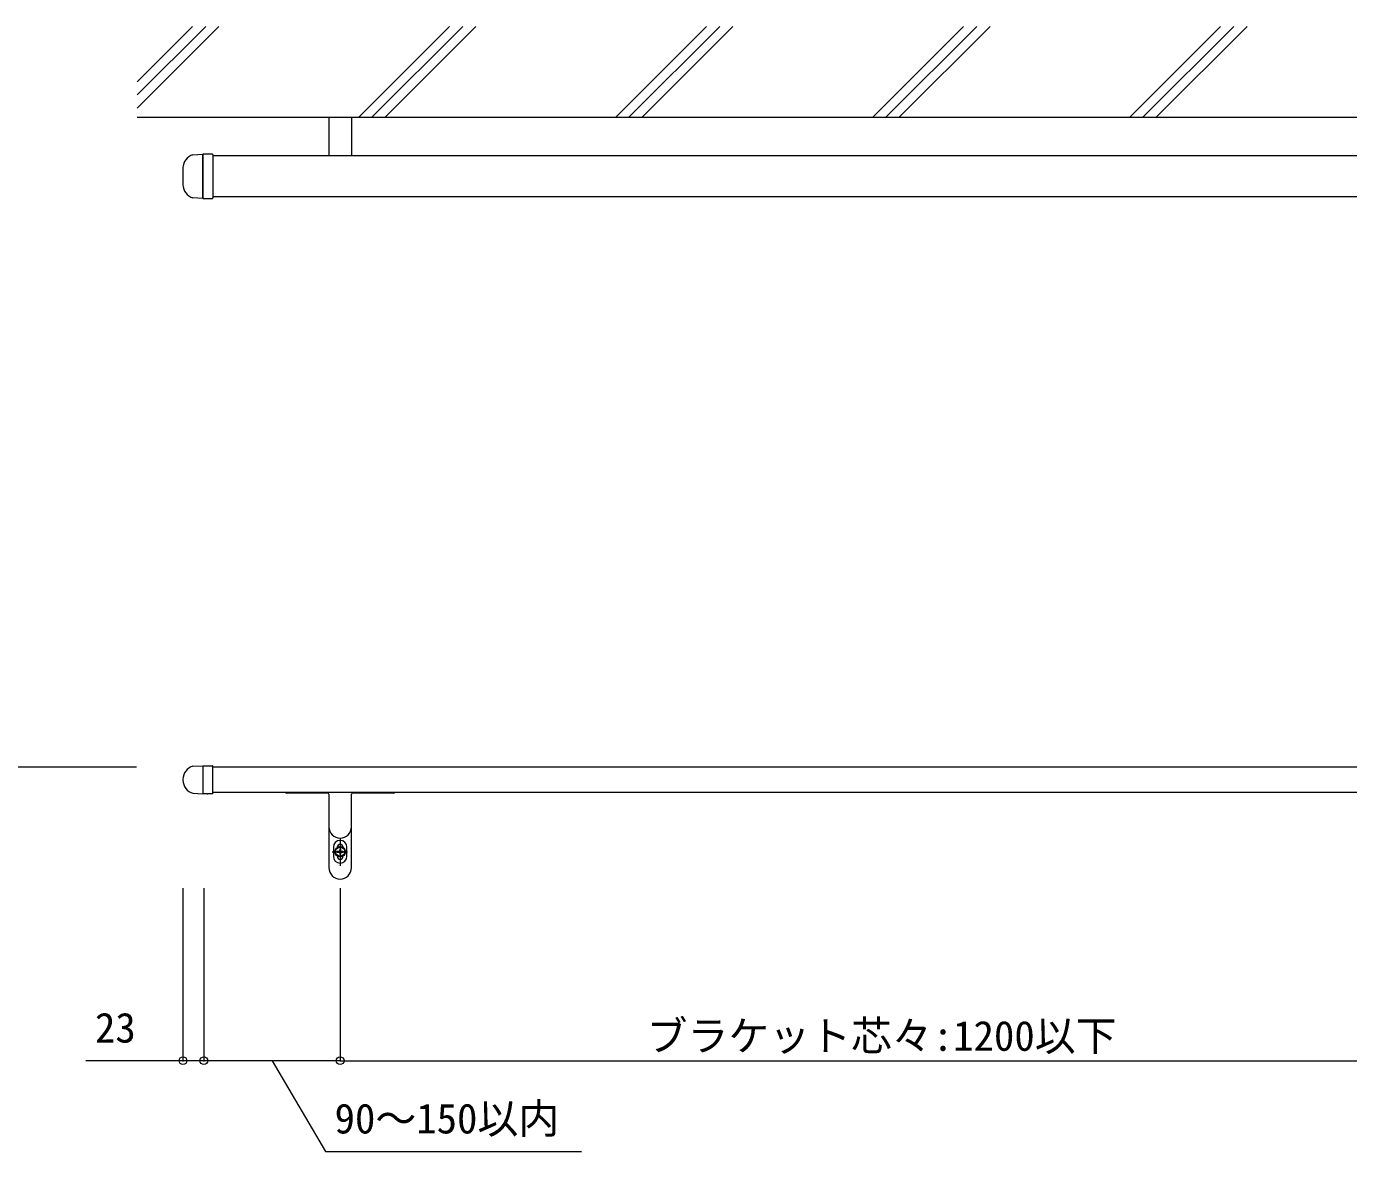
# Model space of a CAD drawing. Units: millimetres, scale not verified. Extents: x -3890 to 4140, y -2825 to 2898.
# Drawn here: x -1208 to 247, y -80 to 1158 of the extents above; entities that cross this region are included whole.
import ezdxf
from ezdxf.enums import TextEntityAlignment as Align

# ---------------------------------------------------------------- set-up
doc = ezdxf.new("R2010")
doc.units = ezdxf.units.MM
doc.header["$LTSCALE"] = 10
for name, color, linetype, lineweight in [('0-3_YKK_11', 4, 'Continuous', 9), ('0-4_YKK_12', 2, 'Continuous', 9), ('0-7_YSS_K', 6, 'Continuous', 9)]:
    doc.layers.add(name, color=color, linetype=linetype, lineweight=lineweight)
doc.styles.add('ＭＳ ゴシック', font='')
doc.styles.get('ＭＳ ゴシック').set_extended_font_data('MS Gothic')

msp = doc.modelspace()

# ---------------------------------------------------------------- linework, layer by layer
at = {"layer": '0-3_YKK_11'}
for p, q in [((-1085.86, 1097.03), (-1024.96, 1157.93)), ((-1085.86, 1082.53), (-1010.46, 1157.93)), ((-1085.86, 1068.03), (-995.96, 1157.93)), ((-842.12, 1057.93), (-742.12, 1157.93)), ((-827.62, 1057.93), (-727.62, 1157.93)), ((-813.12, 1057.93), (-713.12, 1157.93)), ((-559.27, 1057.93), (-459.27, 1157.93)), ((-544.77, 1057.93), (-444.77, 1157.93)), ((-530.27, 1057.93), (-430.27, 1157.93)), ((-276.43, 1057.93), (-176.43, 1157.93)), ((-261.93, 1057.93), (-161.93, 1157.93)), ((-247.43, 1057.93), (-147.43, 1157.93)), ((6.41, 1057.93), (106.41, 1157.93)), ((20.91, 1057.93), (120.91, 1157.93)), ((35.41, 1057.93), (135.41, 1157.93)), ((-1085.86, 1057.93), (1760.64, 1057.93)), ((-875.11, 1057.93), (-875.11, 1015.43)), ((-850.11, 1057.93), (-850.11, 1015.43)), ((-1003.09, 1017.18), (-1013.59, 1017.18)), ((-1013.59, 968.68), (-1013.59, 1017.18)), ((-1002.59, 1016.68), (-1002.59, 969.18)), ((325.91, 1015.43), (-1002.59, 1015.43)), ((-1035.59, 1002.18), (-1035.59, 983.68)), ((-1013.59, 968.68), (-1003.09, 968.68)), ((325.91, 970.43), (-1002.59, 970.43)), ((-1024.73, 343.69), (-1013.59, 344.27)), ((-1013.59, 344.27), (-1013.59, 313.27)), ((-1013.59, 344.27), (-1003.09, 344.27)), ((-1013.59, 344.27), (-1013.59, 343.68)), ((-1013.59, 343.68), (-1013.59, 313.27)), ((-1002.59, 343.18), (-1002.59, 343.77)), ((-1002.59, 313.81), (-1002.59, 343.18)), ((325.91, 342.51), (-1002.59, 342.51)), ((-1035.59, 329.27), (-1035.59, 328.27)), ((-1024.73, 313.86), (-1013.59, 313.27)), ((-1009.09, 313.27), (-1013.59, 313.27)), ((-1003.09, 313.31), (-1008.09, 313.31)), ((-1008.09, 313.31), (-1008.09, 313.31)), ((-1002.59, 315.02), (325.91, 315.02)), ((-876.09, 314.02), (-921.59, 314.02)), ((-875.09, 313.02), (-875.09, 232.02)), ((-850.09, 232.02), (-850.09, 313.02)), ((-803.59, 314.02), (-849.09, 314.02)), ((-870.09, 254.52), (-870.09, 244.52)), ((-862.59, 255.27), (-867.59, 252.38)), ((-867.59, 252.38), (-867.59, 246.66)), ((-865.84, 254.52), (-865.84, 254.27)), ((-865.74, 250.02), (-864.09, 250.02)), ((-865.74, 250.02), (-865.74, 249.02)), ((-865.74, 249.02), (-864.09, 249.02)), ((-863.09, 252.67), (-863.09, 251.02)), ((-862.09, 252.67), (-863.09, 252.67)), ((-863.09, 248.02), (-863.09, 246.37)), ((-862.59, 255.27), (-857.59, 252.38)), ((-862.09, 252.67), (-862.09, 251.02)), ((-862.09, 248.02), (-862.09, 246.37)), ((-861.09, 250.02), (-859.44, 250.02)), ((-861.09, 249.02), (-859.44, 249.02)), ((-859.44, 249.02), (-859.44, 250.02)), ((-859.34, 254.52), (-859.34, 254.27)), ((-857.59, 246.66), (-857.59, 252.38)), ((-855.09, 244.52), (-855.09, 254.52)), ((-862.59, 243.77), (-867.59, 246.66)), ((-865.84, 244.78), (-865.84, 244.52)), ((-863.09, 246.37), (-862.09, 246.37)), ((-862.59, 243.77), (-857.59, 246.66)), ((-859.34, 244.78), (-859.34, 244.52))]:
    msp.add_line(p, q, dxfattribs=at)
for points in [[(-1024.73, 1016.6), (-1013.59, 1017.18), (-1013.59, 968.68), (-1024.73, 969.27)], [(-1009.09, 313.27), (-1009.09, 313.27), (-1009.09, 313.27), (-1009.09, 313.27), (-1009.09, 313.27), (-1009.09, 313.27), (-1009.09, 313.27), (-1009.09, 313.27), (-1009.08, 313.27), (-1009.08, 313.27), (-1009.08, 313.27), (-1009.08, 313.27), (-1009.08, 313.27), (-1009.08, 313.27), (-1009.08, 313.27), (-1009.08, 313.27), (-1009.08, 313.27), (-1009.07, 313.27), (-1009.07, 313.27), (-1009.07, 313.27), (-1009.07, 313.27), (-1009.07, 313.27), (-1009.06, 313.27), (-1009.06, 313.27), (-1009.06, 313.27), (-1009.06, 313.27), (-1009.05, 313.27), (-1009.05, 313.27), (-1009.05, 313.27), (-1009.05, 313.27), (-1009.04, 313.27), (-1009.04, 313.27), (-1009.04, 313.28), (-1009.03, 313.28), (-1009.03, 313.28), (-1009.03, 313.28), (-1009.02, 313.28), (-1009.02, 313.28), (-1009.02, 313.28), (-1009.01, 313.28)], [(-1009.01, 313.28), (-1009.01, 313.28), (-1009.01, 313.28), (-1009, 313.28), (-1009, 313.28), (-1008.99, 313.28), (-1008.99, 313.28), (-1008.99, 313.28), (-1008.98, 313.28), (-1008.98, 313.28), (-1008.97, 313.28), (-1008.97, 313.28), (-1008.96, 313.28), (-1008.96, 313.28), (-1008.95, 313.28), (-1008.95, 313.28), (-1008.94, 313.28), (-1008.94, 313.28), (-1008.93, 313.28), (-1008.93, 313.28), (-1008.92, 313.28), (-1008.91, 313.28), (-1008.91, 313.28), (-1008.9, 313.28), (-1008.9, 313.28), (-1008.89, 313.28), (-1008.89, 313.28), (-1008.88, 313.28), (-1008.87, 313.29), (-1008.87, 313.29), (-1008.86, 313.29), (-1008.85, 313.29), (-1008.85, 313.29), (-1008.84, 313.29), (-1008.83, 313.29), (-1008.83, 313.29), (-1008.82, 313.29), (-1008.81, 313.29), (-1008.81, 313.29), (-1008.8, 313.29)], [(-1008.8, 313.29), (-1008.79, 313.29), (-1008.79, 313.29), (-1008.78, 313.29), (-1008.77, 313.29), (-1008.76, 313.29), (-1008.76, 313.29), (-1008.75, 313.29), (-1008.74, 313.29), (-1008.73, 313.29), (-1008.73, 313.29), (-1008.72, 313.29), (-1008.71, 313.29), (-1008.7, 313.29), (-1008.7, 313.29), (-1008.69, 313.29), (-1008.68, 313.29), (-1008.67, 313.29), (-1008.66, 313.3), (-1008.65, 313.3), (-1008.65, 313.3), (-1008.64, 313.3), (-1008.63, 313.3), (-1008.62, 313.3), (-1008.61, 313.3), (-1008.6, 313.3), (-1008.59, 313.3), (-1008.59, 313.3), (-1008.58, 313.3), (-1008.57, 313.3), (-1008.56, 313.3), (-1008.55, 313.3), (-1008.54, 313.3), (-1008.53, 313.3), (-1008.52, 313.3), (-1008.51, 313.3), (-1008.5, 313.3), (-1008.49, 313.3), (-1008.49, 313.3), (-1008.48, 313.3)], [(-1008.48, 313.3), (-1008.47, 313.3), (-1008.46, 313.3), (-1008.45, 313.3), (-1008.44, 313.3), (-1008.43, 313.3), (-1008.42, 313.3), (-1008.41, 313.3), (-1008.4, 313.3), (-1008.39, 313.3), (-1008.38, 313.3), (-1008.37, 313.3), (-1008.36, 313.3), (-1008.35, 313.3), (-1008.34, 313.3), (-1008.33, 313.3), (-1008.32, 313.3), (-1008.31, 313.3), (-1008.3, 313.31), (-1008.29, 313.31), (-1008.28, 313.31), (-1008.27, 313.31), (-1008.26, 313.31), (-1008.25, 313.31), (-1008.24, 313.31), (-1008.23, 313.31), (-1008.22, 313.31), (-1008.21, 313.31), (-1008.2, 313.31), (-1008.19, 313.31), (-1008.18, 313.31), (-1008.17, 313.31), (-1008.16, 313.31), (-1008.15, 313.31), (-1008.14, 313.31), (-1008.13, 313.31), (-1008.12, 313.31), (-1008.11, 313.31), (-1008.1, 313.31), (-1008.09, 313.31)]]:
    msp.add_lwpolyline(points, dxfattribs=at)
for radius in [5.75, 5]:
    msp.add_circle((-862.59, 249.52), radius, dxfattribs=at)
for centre, radius, start, end in [((-1020.59, 1002.18), 15, 106.0417, 180), ((-1003.09, 1016.68), 0.5, 0, 90), ((-1020.59, 983.68), 15, 180, 253.9583), ((-1003.09, 969.18), 0.5, 270, 0), ((-1020.59, 329.27), 15, 106.0417, 180), ((-1003.09, 343.77), 0.5, 0, 90), ((-1020.59, 328.27), 15, 180, 253.9583), ((-1003.09, 313.81), 0.5, 270, 0), ((-921.59, 315.02), 1, 180, 270), ((-876.09, 313.02), 1, 0, 90), ((-849.09, 313.02), 1, 90, 180), ((-803.59, 315.02), 1, 270, 0), ((-862.59, 277.02), 12.5, 180, 0), ((-862.59, 254.52), 7.5, 0, 180), ((-862.59, 254.52), 3.25, 0, 180), ((-864.09, 251.02), 1, 270, 0), ((-864.09, 248.02), 1, 0, 90), ((-861.09, 251.02), 1, 180, 270), ((-861.09, 248.02), 1, 90, 180), ((-862.59, 244.52), 7.5, 180, 0), ((-862.59, 244.52), 3.25, 180, 0), ((-862.59, 232.02), 12.5, 180, 0)]:
    msp.add_arc(centre, radius, start, end, dxfattribs=at)
at = {"layer": '0-4_YKK_12'}
for p, q in [((-862.59, 264.52), (-862.59, 234.07)), ((-871.49, 249.52), (-854.36, 249.52))]:
    msp.add_line(p, q, dxfattribs=at)
at = {"layer": '0-7_YSS_K'}
for p, q in [((-1086.84, 342.51), (-1236.59, 342.51)), ((-1035.59, 209.52), (-1035.59, 18.52)), ((-1012.59, 209.52), (-1012.59, 18.52)), ((-1012.59, 209.52), (-1012.59, 18.52)), ((-862.59, 209.52), (-862.59, 18.52)), ((-862.59, 209.52), (-862.59, 18.52)), ((-862.59, 19.52), (-1012.59, 19.52)), ((-862.59, 19.52), (337.41, 19.52))]:
    msp.add_line(p, q, dxfattribs=at)
for points in [[(-1012.59, 19.52), (-1035.59, 19.52), (-1142.39, 19.52)], [(-937.59, 19.52), (-878.72, -80.48), (-597.12, -80.48)]]:
    msp.add_lwpolyline(points, dxfattribs=at)
for centre in [(-1035.59, 19.52), (-1012.59, 19.52), (-1012.59, 19.52), (-862.59, 19.52), (-862.59, 19.52)]:
    msp.add_circle(centre, 4.25, dxfattribs=at)

# ---------------------------------------------------------------- texts
at = {"layer": '0-7_YSS_K', "style": 'ＭＳ ゴシック'}
for s, p in [('23', (-1132.39, 29.52)), ('ブラケット芯々:1200以下', (-525.39, 20.52)), ('90～150以内', (-868.72, -70.48))]:
    msp.add_text(s, height=32.99, dxfattribs=at).set_placement(p, align=Align.BOTTOM_LEFT)

doc.saveas('drawing.dxf')
